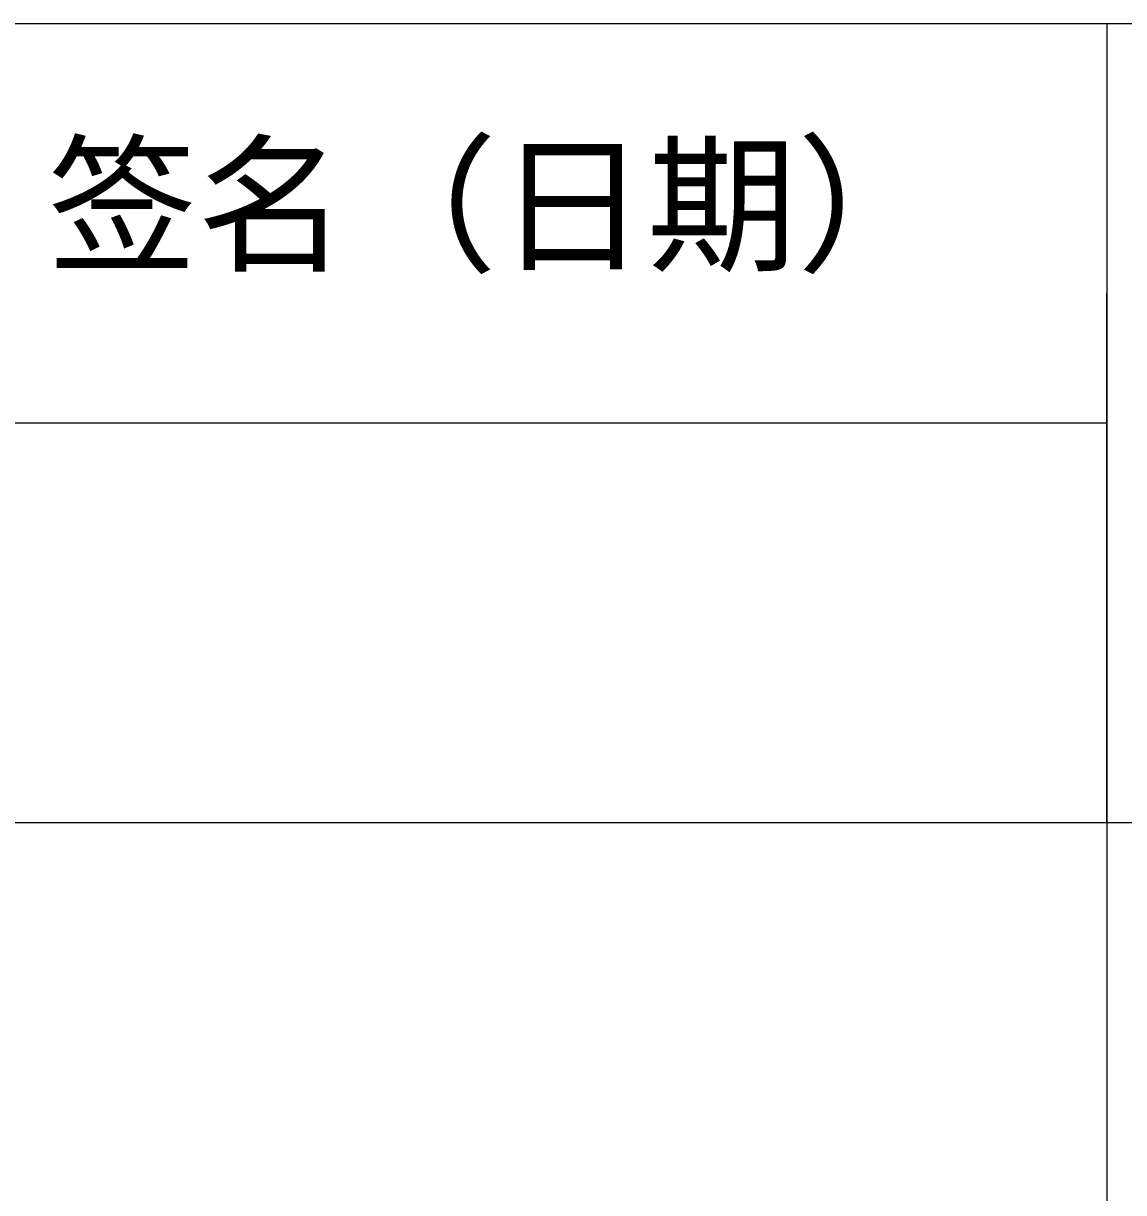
# Model space of a CAD drawing. Header units: millimetres. Extents: x 2250 to 2547, y 1170 to 1380.
# Drawn here: x 2332.84 to 2354.86, y 1188.59 to 1212 of the extents above; entities that cross this region are included whole.
import ezdxf
from ezdxf.enums import TextEntityAlignment as Align

# ---------------------------------------------------------------- set-up
doc = ezdxf.new("R2010")
doc.units = ezdxf.units.MM
doc.layers.add('图框', color=7, linetype='Continuous', lineweight=35)
doc.styles.get("Standard").update_dxf_attribs({"font": 'arial.ttf'})
doc.styles.add('样式 1', font='simsunb.ttf')

# ---------------------------------------------------------------- blocks, each defined once
blk = doc.blocks.new('TYFrame_XT')
at = {"layer": '图框', "color": 0, "lineweight": 9}
for p, q in [((10, 42), (128.528, 42)), ((10, 34), (104.523, 34))]:
    blk.add_line(p, q, dxfattribs=at)
at = {"layer": '图框', "lineweight": 9}
for p, q in [((104.523, 42), (104.523, 10)), ((104.523, 42), (104.523, 38)), ((104.523, 31.3), (104.523, 36.6)), ((104.523, 26), (104.523, 31.3)), ((104.523, 26), (104.523, 30)), ((104.523, 26), (104.523, 28.65)), ((104.523, 26), (104.523, 28.65)), ((10, 26), (128.528, 26))]:
    blk.add_line(p, q, dxfattribs=at)
at = {"layer": '图框', "lineweight": 9, "insert": (83.321, 39.467), "char_height": 2.2, "width": 25.27091, "attachment_point": 1}
blk.add_mtext('{\\fSimSun|b0|i0|c134|p2;签名（日期）\\P }', dxfattribs=at)
at = {"layer": '图框', "style": '样式 1'}
for tag, p in [('冷却', (222.232, 37.52)), ('设计', (186.182, 37.499)), ('刀具名称', (254.697, 31.772)), ('涂层', (224.342, 31.444)), ('审核', (186.14, 29.879)), ('厚度', (224.332, 27.785)), ('刀具材料', (222.455, 21.546)), ('规格型号', (265.453, 21.215)), ('被加工材料', (222.743, 13.913)), ('日期', (186.423, 13.786)), ('客户名称', (265.454, 13.306))]:
    blk.add_attdef(tag, text='', height=1.73, dxfattribs=at).set_placement(p, align=Align.MIDDLE_CENTER)

msp = doc.modelspace()

# ---------------------------------------------------------------- block references
at = {"color": 0}
msp.add_blockref('TYFrame_XT', (2250, 1170), dxfattribs=at)

doc.saveas('drawing.dxf')
